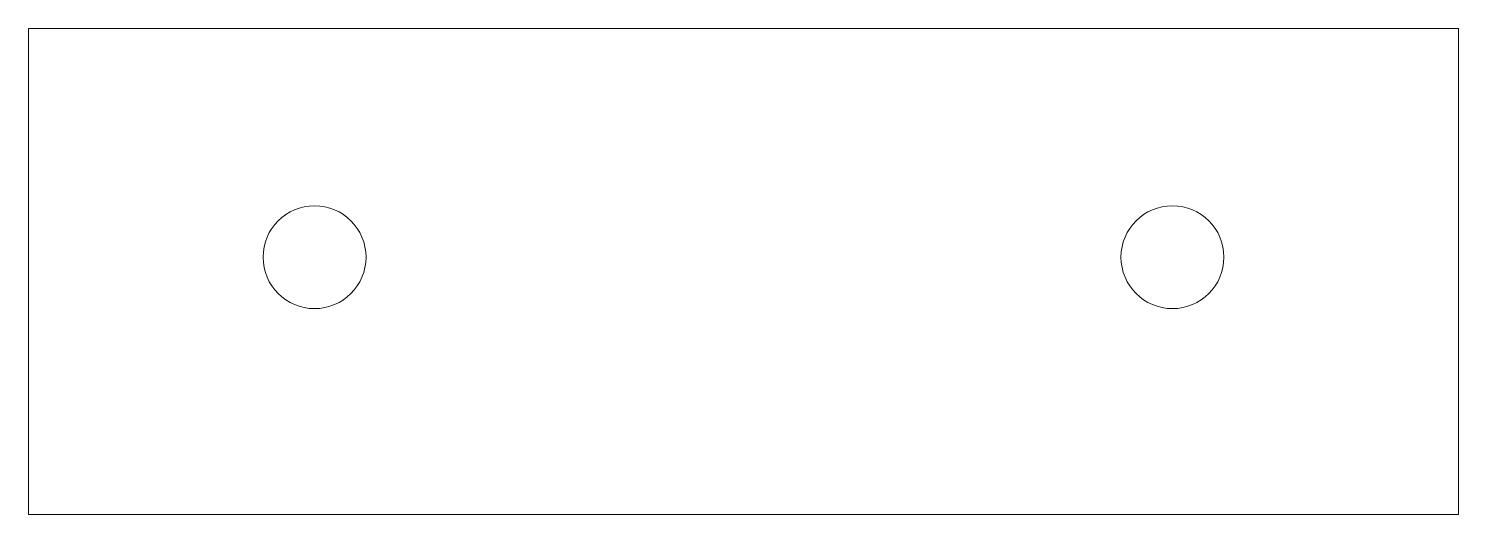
# Model space of a CAD drawing. Header units: millimetres. Extents: x 1011 to 1261, y 1302 to 1387.
import ezdxf

# ---------------------------------------------------------------- set-up
doc = ezdxf.new("R2010")
doc.units = ezdxf.units.MM
doc.header["$LTSCALE"] = 5
doc.linetypes.add('XKITLINE00', pattern=[0])
doc.layers.add('Bolt', color=7, linetype='Continuous', lineweight=0)
doc.layers.add('Part', color=2, linetype='Continuous', lineweight=0)

msp = doc.modelspace()

# ---------------------------------------------------------------- linework, layer by layer
at = {"layer": 'Bolt', "color": 3, "linetype": 'XKITLINE00', "lineweight": 0}
for centre in [(1061, 1347.41), (1211, 1347.41)]:
    msp.add_circle(centre, 9, dxfattribs=at)
at = {"layer": 'Part', "color": 2, "linetype": 'XKITLINE00', "lineweight": 0}
for p, q in [((1011, 1387.41), (1261, 1387.41)), ((1011, 1302.41), (1011, 1387.41)), ((1261, 1387.41), (1261, 1302.41)), ((1261, 1302.41), (1011, 1302.41))]:
    msp.add_line(p, q, dxfattribs=at)

doc.saveas('drawing.dxf')
